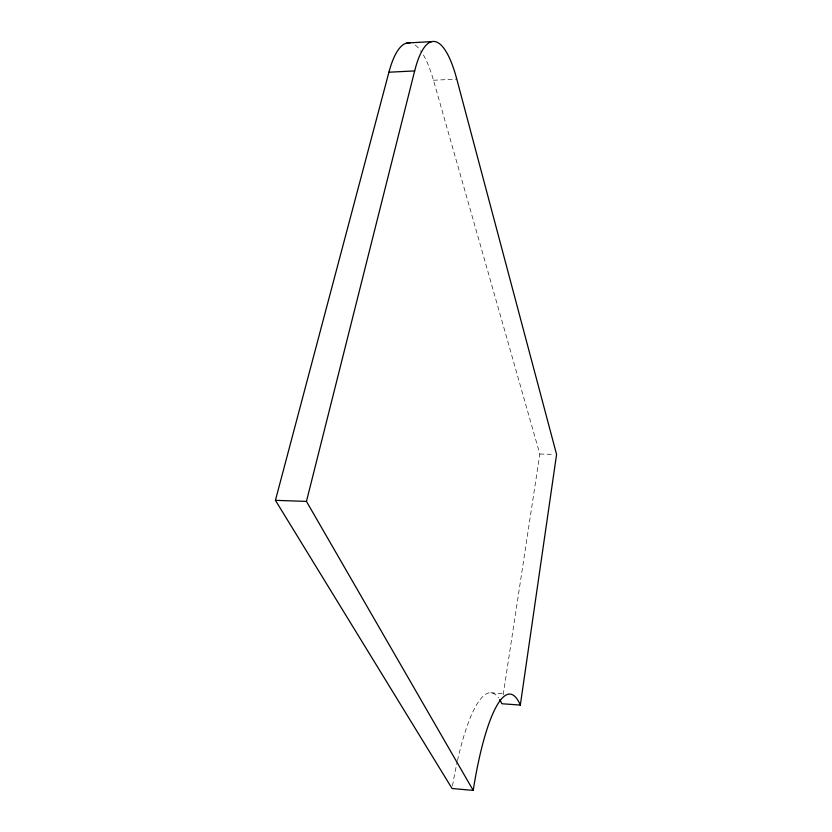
<?xml version="1.0" encoding="UTF-8"?>
<svg xmlns="http://www.w3.org/2000/svg" width="832" height="832" viewBox="0 0 832 832"><rect width="100%" height="100%" fill="white"/><g stroke="black" fill="none" stroke-linecap="round" stroke-linejoin="round"><path stroke-width="0.62" stroke-dasharray="4.16 3.12" d="M503.194 694.772L539.822 454.043L433.462 80.246A110.906 30.961 87.7 0 0 420.618 50.69M433.462 80.246L456.778 79.113M539.822 454.043L553.998 454.376M490.818 692.786L504.847 693.784M457.506 760.521A148.19 32.334 -85 0 1 498.503 697.871M452.504 785.886A148.19 32.334 -85 0 1 457.226 761.779M415.251 45.126A110.906 30.961 87.7 0 1 419.297 49.005"/><path stroke-width="1.25" d="M520.322 705.078L556.577 454.438L456.778 79.113A111.436 29.286 87.9 0 0 414.669 70.918L388.918 72.218L275.423 500.334L452.067 788.507L473.2 790.4A148.762 30.524 -85.2 0 1 520.322 705.078L501.831 703.737A148.19 32.334 -85 0 0 499.658 699.598M473.2 790.4L306.457 501.405L414.669 70.918M406.983 42.994L431.798 41.6M275.423 500.334L306.457 501.405M388.918 72.218A110.906 30.961 87.7 0 1 410.082 42.89"/></g></svg>
